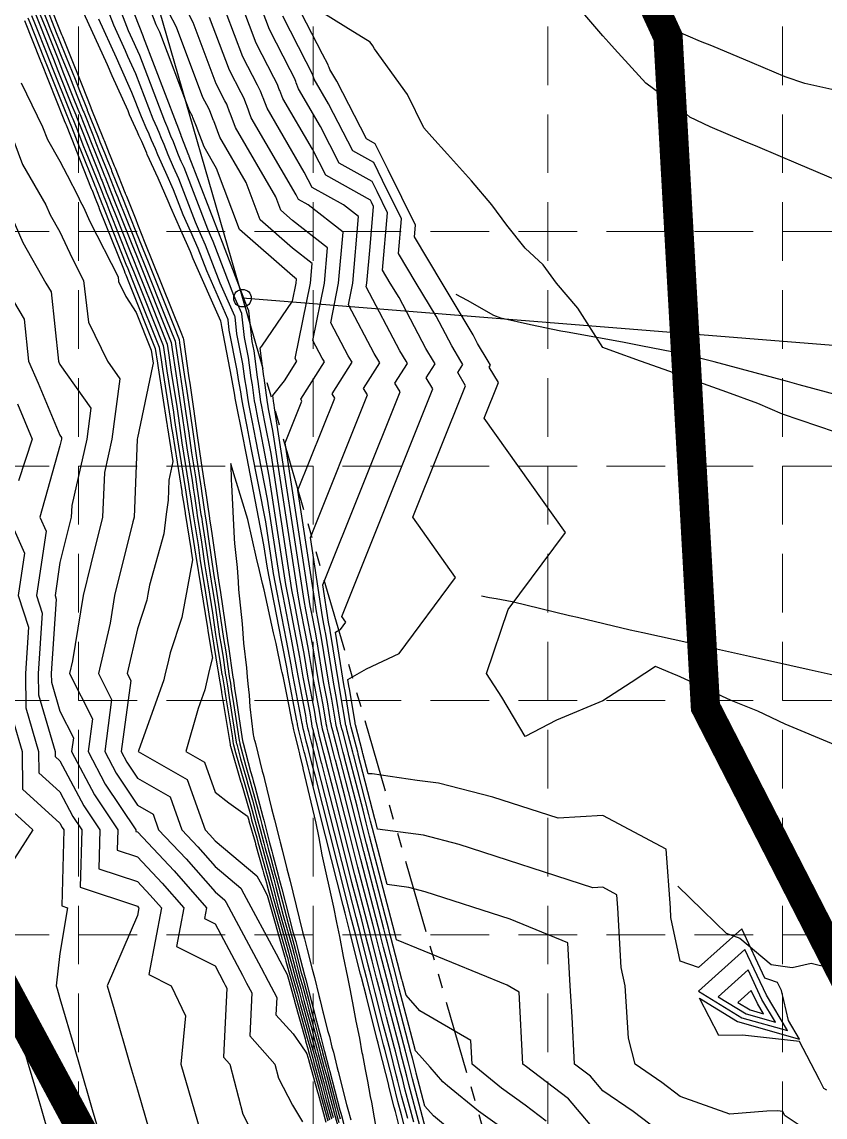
# Model space of a CAD drawing. Header units: feet. Extents: x 715 to 5843, y 11803 to 15011.
# Drawn here: x 2220.1 to 2494, y 12784.9 to 13158.5 of the extents above; entities that cross this region are included whole.
import ezdxf

# ---------------------------------------------------------------- set-up
doc = ezdxf.new("R2010")
doc.units = ezdxf.units.FT
doc.header["$LTSCALE"] = 20
doc.header["$MEASUREMENT"] = 0
for name, pattern in [('DASHED', [1.1, 0.85, -0.25]), ('HIDDEN', [0.375, 0.25, -0.125]), ('PHANTOM', [2.5, 1.25, -0.25, 0.25, -0.25, 0.25, -0.25])]:
    doc.linetypes.add(name, pattern=pattern)
doc.layers.get('0').update_dxf_attribs({"linetype": 'CONTINUOUS'})
for name, color, linetype in [('BOUNDARY', 6, 'PHANTOM'), ('CONTOURS', 1, 'CONTINUOUS'), ('CONTOURS-MAJ', 3, 'CONTINUOUS'), ('CONTOURS-MIN', 1, 'CONTINUOUS'), ('GRID', 254, 'HIDDEN'), ('LIMITS OF DISTURBANCE', 1, 'DASHED'), ('PC', 7, 'CONTINUOUS'), ('PLAT', 4, 'PHANTOM'), ('SCONTOUR', 3, 'CONTINUOUS')]:
    doc.layers.add(name, color=color, linetype=linetype)

# ---------------------------------------------------------------- blocks, each defined once
blk = doc.blocks.new('PC')
at = {"layer": 'PC'}
blk.add_circle((0, 0), 0.03, dxfattribs=at)

msp = doc.modelspace()

# ---------------------------------------------------------------- linework, layer by layer
at = {"layer": 'BOUNDARY', "color": 7, "linetype": 'Continuous'}
for p in [(2200.37, 13392.67), (2627.24, 13037.62)]:
    msp.add_line(p, (2295.35, 13064.28), dxfattribs=at)
at = {"layer": 'CONTOURS', "color": 5}
for points, elevation in [([(2539, 13020.55), (2531.34, 13022.54), (2524.3, 13024.16), (2506.28, 13029.04), (2504.71, 13029.46), (2499.09, 13030.99), (2485.13, 13034.77), (2481.23, 13035.82), (2465.54, 13040.07), (2456.18, 13042.61), (2445.81, 13045.22), (2431.13, 13048.08), (2424.93, 13049.22), (2406.1, 13052.68), (2403.92, 13053.08), (2393.57, 13055.17), (2383.45, 13057.47), (2381.05, 13058.43), (2372.09, 13063.51), (2368.19, 13065.54)], 569), ([(2507.03, 12933.43), (2488.6, 12937.51), (2481.98, 12938.98), (2468.24, 12942.02), (2456.94, 12944.52), (2447.87, 12946.53), (2431.9, 12950.06), (2427.5, 12951.04), (2409.52, 12955.29), (2407.39, 12955.81), (2406.85, 12955.95), (2387.33, 12960.63), (2381.8, 12961.65), (2379.57, 12962.06), (2376.84, 12962.56)], 568), ([(2443.79, 12863.66), (2452.06, 12855.61), (2456.75, 12851.06), (2460.27, 12847.63), (2464.95, 12845.88), (2475.57, 12836.95), (2482.79, 12835.88), (2489.24, 12837.37), (2507.81, 12832.83)], 568)]:
    msp.add_lwpolyline(points, dxfattribs=dict(at, elevation=elevation))
at = {"layer": 'CONTOURS-MAJ', "color": 5, "elevation": 570}
msp.add_lwpolyline([(2511.35, 13132.85), (2507.64, 13133.22), (2505.47, 13133.44), (2487.07, 13137.53), (2480.42, 13139.78), (2469.17, 13144.54), (2455.34, 13150.4), (2451.52, 13151.82), (2443.16, 13155.55), (2434.26, 13159.48), (2430.25, 13161.93), (2417.9, 13168.06), (2405.13, 13176.88), (2403.27, 13178.4), (2400.7, 13180.22), (2389.07, 13189.18), (2379.99, 13195.2), (2374.4, 13199.46), (2367.92, 13204.21)], dxfattribs=at)
at = {"layer": 'CONTOURS-MIN', "color": 5}
for points, elevation in [([(2353.75, 12783.13), (2350.86, 12794.08), (2349.86, 12798.03), (2349.24, 12800.38), (2347.47, 12807.4), (2347.2, 12808.45), (2344.44, 12818.98), (2342.14, 12828.06), (2341.08, 12832.26), (2339.54, 12838.18), (2337.32, 12846.96), (2336, 12852.18), (2332.68, 12864.92), (2328.28, 12882.32), (2324.25, 12898.22), (2322.37, 12905.49), (2322.34, 12905.61), (2321.49, 12908.97), (2320.76, 12911.8), (2320.14, 12914.23), (2319.51, 12916.72), (2319.26, 12917.7), (2319.02, 12918.96), (2318.97, 12919.22), (2318.38, 12922.84), (2316.03, 12934.98), (2314.94, 12941.77), (2313.66, 12948.4), (2311.13, 12961.49), (2310.13, 12966.63), (2304.48, 13003.54), (2301.46, 13019.02), (2300.6, 13023.48), (2299.75, 13027.79), (2299.47, 13029.27), (2298.75, 13034.71), (2298.29, 13037.05), (2297.39, 13044.08), (2296.07, 13050.83), (2295.16, 13058.93), (2295.14, 13059.07), (2292.42, 13065.17), (2285.36, 13083.58), (2284.44, 13085.65), (2283.48, 13087.79), (2275.42, 13108.83), (2274.49, 13110.91), (2273.51, 13113.08), (2271.55, 13118.2), (2271.08, 13119.25), (2269.91, 13122.32), (2269.68, 13122.82), (2269.55, 13123.11), (2268.85, 13124.68), (2260.29, 13147.05), (2258.93, 13150.07), (2258.51, 13151.01), (2256.49, 13155.47), (2246.62, 13181.37)], 558), ([(2351.67, 12784.36), (2349.61, 12792.15), (2348.34, 12797.18), (2347.9, 12798.86), (2345.67, 12807.66), (2345.34, 12808.98), (2343.35, 12816.56), (2340.62, 12827.36), (2339.36, 12832.36), (2338.23, 12836.66), (2335.65, 12846.87), (2334.11, 12852.94), (2331.68, 12862.29), (2326.74, 12881.82), (2322.22, 12899.67), (2320.82, 12905.1), (2320.79, 12905.19), (2319.85, 12908.91), (2319.3, 12911.03), (2318.62, 12913.71), (2317.93, 12916.45), (2317.66, 12917.54), (2317.39, 12918.92), (2317.33, 12919.2), (2316.89, 12921.93), (2314.29, 12935.39), (2313.47, 12940.47), (2312.03, 12947.93), (2309.17, 12962.68), (2308.05, 12968.47), (2303.87, 12995.76), (2299.9, 13016.11), (2298.76, 13021.97), (2297.66, 13027.63), (2297.28, 13029.59), (2296.76, 13033.53), (2296.12, 13036.77), (2295.47, 13041.86), (2293.47, 13052.11), (2292.81, 13057.93), (2292.77, 13058.18), (2287.79, 13069.37), (2282.78, 13082.41), (2281.06, 13086.27), (2279.28, 13090.27), (2273.62, 13105.03), (2271.84, 13109.01), (2269.98, 13113.16), (2268.62, 13116.71), (2267.71, 13118.73), (2266.9, 13120.85), (2266.47, 13121.81), (2266.22, 13122.37), (2264.85, 13125.41), (2258.98, 13140.78), (2256.27, 13146.77), (2255.43, 13148.64), (2251.43, 13157.49), (2244.82, 13174.82)], 557), ([(2390.63, 12776.32), (2375.83, 12786.93), (2365.3, 12795.58), (2363.66, 12796.94), (2359.32, 12801.87), (2355.67, 12806.01), (2354.34, 12807.53), (2348.79, 12828.68), (2348.24, 12830.88), (2347.98, 12831.9), (2344.75, 12844.29), (2343.98, 12847.33), (2343.52, 12849.13), (2336.68, 12875.44), (2334.43, 12884.32), (2332.38, 12892.44), (2328.6, 12907.03), (2328.54, 12907.26), (2328.05, 12909.19), (2326.59, 12914.85), (2326.22, 12916.31), (2325.85, 12917.79), (2325.7, 12918.38), (2325.55, 12919.13), (2325.52, 12919.28), (2324.35, 12926.51), (2323.02, 12933.36), (2320.83, 12947.01), (2320.2, 12950.28), (2318.95, 12956.73), (2318.46, 12959.27), (2309.94, 13014.94), (2315.63, 13029.14), (2315.25, 13029.77), (2323.28, 13042.59), (2323.15, 13042.81), (2322.57, 13043.77), (2319.38, 13049.82), (2323.31, 13069.46), (2324.34, 13081.48), (2312.42, 13090.82), (2308.47, 13094.27), (2306.77, 13098.83), (2292.98, 13122.57), (2291.16, 13127.39), (2291.08, 13127.55), (2289.99, 13130.44), (2289.37, 13131.65), (2286.4, 13137.43), (2278.5, 13158.36), (2274.59, 13165.99)], 562), ([(2489.64, 12779.15), (2480.34, 12785.25), (2480.2, 12785.52), (2479.79, 12786.3), (2479.55, 12786.75), (2477.73, 12786.96), (2474.15, 12786.9), (2461.54, 12785.92), (2444.62, 12791.95), (2438.38, 12796.68), (2429.21, 12802.97), (2426.97, 12811.82), (2425.83, 12829.62), (2424.47, 12835.96), (2423.35, 12856.26), (2423.02, 12860.76), (2418.18, 12863.34), (2414.78, 12863.11), (2369.18, 12877.93), (2357.11, 12881.02), (2341.42, 12883.1), (2340.68, 12885.95), (2340.59, 12886.32), (2340.5, 12886.66), (2334.83, 12908.57), (2334.74, 12908.92), (2334.62, 12909.42), (2332.42, 12917.91), (2332.3, 12918.38), (2332.18, 12918.86), (2332.13, 12919.05), (2332.09, 12919.3), (2332.08, 12919.35), (2330.31, 12930.17), (2330.01, 12931.74), (2327.02, 12950.37), (2327.63, 12950.72), (2328.71, 12951.22), (2330.57, 12953.74), (2329.17, 12955.72), (2360.28, 13033.35), (2358.03, 13037.06), (2361.03, 13041.85), (2360.46, 13042.81), (2357.87, 13047.14), (2348.72, 13064.49), (2345.75, 13069.46), (2343.11, 13073.87), (2344.82, 13093.45), (2341.23, 13100.73), (2339.54, 13104.14), (2328.36, 13110.36), (2321.95, 13122.84), (2314.45, 13135.76), (2313.68, 13137.79), (2313.49, 13138.17), (2313.03, 13139.38), (2311.56, 13142.24), (2304.52, 13155.93), (2301.1, 13164.99)], 566), ([(2497.51, 12911.79), (2480.33, 12918.9), (2471.07, 12923.34), (2461.94, 12927.01), (2444.62, 12935.06), (2443.82, 12935.4), (2441.88, 12936.21), (2436.19, 12938.6), (2432.5, 12936.21), (2427.87, 12933.21), (2418.18, 12926.93), (2402.43, 12920.34), (2391.74, 12914.69), (2383.75, 12928.15), (2378.52, 12936.21), (2385.96, 12958.04), (2405.46, 12984.31), (2377.74, 13023.32), (2382.61, 13035.46), (2379.43, 13040.71), (2379.91, 13041.48), (2379.12, 13042.81), (2375.52, 13048.82), (2373.96, 13051.77), (2363.39, 13069.46), (2353.99, 13085.17), (2354.34, 13089.21), (2345.02, 13108.1), (2340.64, 13116.97), (2337.62, 13118.65), (2327.5, 13138.37), (2325.18, 13142.36), (2324.95, 13142.98), (2324.69, 13143.48), (2324.55, 13143.85), (2322.65, 13147.54), (2313.58, 13165.17)], 568), ([(2224.62, 13161.54), (2226.43, 13157.02), (2229.68, 13148.86), (2230.88, 13145.85), (2232.42, 13141.99), (2237.1, 13130.23), (2238.47, 13126.79), (2238.71, 13126.19), (2240.66, 13121.33), (2242.58, 13116.49), (2243.39, 13114.47), (2246.56, 13106.48), (2247.21, 13104.86), (2247.34, 13104.55), (2248.92, 13100.58), (2249.49, 13099.15), (2250.22, 13097.32), (2250.39, 13096.9), (2251.92, 13093.09), (2256.93, 13080.47), (2258.18, 13077.35), (2259.45, 13074.17), (2264.19, 13062.34), (2269.65, 13048.61), (2270.12, 13045.59), (2271.07, 13039.06), (2272.92, 13027.35), (2273.5, 13023.31), (2274.1, 13019.16), (2274.72, 13014.92), (2276.96, 13000.87), (2277.32, 12998.43), (2277.73, 12995.82), (2278.31, 12991.86), (2278.55, 12990.35), (2278.74, 12989.01), (2280.18, 12980.09), (2280.97, 12974.62), (2282.39, 12965.93), (2284.26, 12954.36), (2284.87, 12950.2), (2285.71, 12945.08), (2286.87, 12938.01), (2287.13, 12936.19), (2287.17, 12935.97), (2288.14, 12930.07), (2288.2, 12929.69), (2288.28, 12929.1), (2291.13, 12911.99), (2291.17, 12911.72), (2291.17, 12911.69), (2291.18, 12911.68), (2291.24, 12911.43), (2294.81, 12899.14), (2294.84, 12899.01), (2297.91, 12888.43), (2298.47, 12886.26), (2300.22, 12880.16), (2300.73, 12878.22), (2300.92, 12877.5), (2303.02, 12870.14), (2303.55, 12868.09), (2304.36, 12865.26), (2304.7, 12863.96), (2305.9, 12859.31), (2311.01, 12841.19), (2311.4, 12839.69), (2312.24, 12836.46), (2313.45, 12832.17), (2314.66, 12827.85), (2315.49, 12824.67), (2316, 12822.7), (2318.24, 12814.69), (2319.1, 12811.39), (2319.63, 12809.47), (2320.17, 12807.4), (2320.64, 12805.71), (2321.39, 12802.82), (2323.01, 12796.99), (2324.83, 12790), (2326.3, 12784.7)], 559), ([(2225.83, 13162.36), (2228.24, 13156.33), (2230.74, 13150.04), (2232.33, 13146.07), (2234.36, 13140.99), (2237.98, 13131.89), (2239.77, 13127.42), (2239.95, 13126.95), (2242.48, 13120.64), (2243.98, 13116.88), (2245.02, 13114.28), (2247.49, 13108.07), (2248.31, 13106), (2248.47, 13105.6), (2250.5, 13100.52), (2250.95, 13099.41), (2251.51, 13097.98), (2251.73, 13097.44), (2253.67, 13092.58), (2257.59, 13082.73), (2259.16, 13078.8), (2260.76, 13074.81), (2266.72, 13059.92), (2271.01, 13049.13), (2271.39, 13046.74), (2272.57, 13038.57), (2274.03, 13029.35), (2274.79, 13024.1), (2275.57, 13018.72), (2276.36, 13013.22), (2278.14, 13002.13), (2278.62, 12998.76), (2278.95, 12996.7), (2279.75, 12991.19), (2279.94, 12990), (2280.21, 12988.12), (2281.35, 12981.07), (2282.52, 12972.98), (2283.64, 12966.09), (2285.13, 12956.94), (2286.2, 12949.53), (2286.87, 12945.47), (2287.79, 12939.86), (2288.36, 12935.9), (2288.39, 12935.72), (2289.17, 12931.04), (2289.31, 12930.06), (2289.53, 12928.55), (2291.79, 12914.95), (2292.18, 12912.26), (2292.26, 12911.96), (2292.28, 12911.88), (2292.96, 12909.27), (2295.79, 12899.5), (2295.88, 12899.15), (2298.32, 12890.73), (2299.42, 12886.51), (2300.81, 12881.66), (2301.7, 12878.27), (2302.02, 12877.03), (2303.69, 12871.17), (2304.54, 12867.91), (2305.18, 12865.66), (2305.7, 12863.66), (2307.56, 12856.51), (2311.63, 12842.07), (2312.16, 12840.05), (2313.3, 12835.67), (2314.26, 12832.25), (2315.22, 12828.8), (2316.3, 12824.66), (2316.97, 12822.11), (2318.75, 12815.73), (2319.83, 12811.57), (2320.26, 12810.03), (2320.93, 12807.45), (2321.31, 12806.1), (2322.25, 12802.5), (2323.54, 12797.85), (2325.76, 12789.31), (2326.93, 12785.09), (2327.84, 12781.8)], 558), ([(2227.04, 13163.17), (2230.05, 13155.64), (2231.81, 13151.22), (2233.78, 13146.29), (2236.31, 13139.98), (2238.87, 13133.54), (2241.07, 13128.04), (2241.2, 13127.71), (2244.3, 13119.96), (2245.37, 13117.27), (2246.64, 13114.09), (2248.41, 13109.65), (2249.41, 13107.13), (2249.61, 13106.65), (2252.08, 13100.47), (2252.4, 13099.66), (2252.81, 13098.64), (2253.07, 13097.99), (2255.43, 13092.08), (2258.25, 13084.99), (2260.14, 13080.26), (2262.07, 13075.45), (2269.25, 13057.51), (2272.38, 13049.64), (2272.65, 13047.9), (2274.07, 13038.08), (2275.14, 13031.35), (2276.07, 13024.9), (2277.03, 13018.28), (2278.01, 13011.51), (2279.31, 13003.38), (2279.93, 12999.1), (2280.17, 12997.59), (2281.19, 12990.52), (2281.33, 12989.65), (2281.68, 12987.23), (2282.52, 12982.04), (2284.07, 12971.34), (2284.9, 12966.26), (2285.99, 12959.51), (2287.54, 12948.87), (2288.03, 12945.86), (2288.71, 12941.72), (2289.6, 12935.61), (2289.62, 12935.48), (2290.19, 12932.01), (2290.42, 12930.42), (2290.77, 12927.99), (2292.45, 12917.92), (2293.19, 12912.81), (2293.34, 12912.23), (2293.38, 12912.08), (2294.67, 12907.12), (2296.78, 12899.86), (2296.93, 12899.28), (2298.74, 12893.03), (2300.37, 12886.77), (2301.4, 12883.16), (2302.66, 12878.33), (2303.12, 12876.55), (2304.37, 12872.2), (2305.53, 12867.74), (2306, 12866.06), (2306.71, 12863.36), (2309.22, 12853.71), (2312.25, 12842.96), (2312.92, 12840.4), (2314.36, 12834.87), (2315.07, 12832.32), (2315.79, 12829.76), (2317.12, 12824.66), (2317.93, 12821.52), (2319.26, 12816.76), (2320.57, 12811.74), (2320.89, 12810.6), (2321.7, 12807.49), (2321.98, 12806.49), (2323.1, 12802.18), (2324.06, 12798.71), (2326.69, 12788.62), (2327.56, 12785.47), (2328.24, 12783.01)], 557), ([(2228.25, 13163.99), (2231.86, 13154.96), (2232.88, 13152.4), (2235.23, 13146.51), (2238.25, 13138.97), (2239.75, 13135.19), (2242.36, 13128.67), (2242.44, 13128.47), (2246.12, 13119.27), (2246.76, 13117.67), (2248.27, 13113.9), (2249.33, 13111.24), (2250.52, 13108.27), (2250.74, 13107.69), (2253.66, 13100.41), (2253.85, 13099.92), (2254.1, 13099.3), (2254.41, 13098.53), (2257.19, 13091.58), (2258.91, 13087.25), (2261.12, 13081.72), (2263.38, 13076.08), (2271.77, 13055.1), (2273.74, 13050.15), (2273.91, 13049.06), (2275.57, 13037.59), (2276.25, 13033.34), (2277.35, 13025.69), (2278.49, 13017.84), (2279.65, 13009.81), (2280.48, 13004.63), (2281.23, 12999.43), (2281.39, 12998.47), (2282.64, 12989.86), (2282.73, 12989.29), (2283.15, 12986.34), (2283.69, 12983.02), (2285.62, 12969.7), (2286.15, 12966.43), (2286.86, 12962.08), (2288.87, 12948.2), (2289.19, 12946.26), (2289.63, 12943.57), (2290.83, 12935.31), (2290.84, 12935.23), (2291.21, 12932.98), (2291.53, 12930.79), (2292.02, 12927.44), (2293.11, 12920.88), (2294.2, 12913.35), (2294.43, 12912.49), (2294.48, 12912.28), (2296.38, 12904.97), (2297.76, 12900.22), (2297.97, 12899.42), (2299.15, 12895.33), (2301.32, 12887.02), (2301.99, 12884.66), (2303.63, 12878.38), (2304.23, 12876.08), (2305.04, 12873.23), (2306.52, 12867.57), (2306.83, 12866.47), (2307.71, 12863.06), (2310.88, 12850.9), (2312.87, 12843.85), (2313.67, 12840.75), (2315.41, 12834.07), (2315.88, 12832.4), (2316.36, 12830.71), (2317.93, 12824.66), (2318.9, 12820.93), (2319.78, 12817.8), (2321.31, 12811.92), (2321.52, 12811.17), (2322.46, 12807.54), (2322.65, 12806.88), (2323.95, 12801.86), (2324.59, 12799.58), (2327.62, 12787.93), (2328.2, 12785.85), (2328.64, 12784.23)], 556), ([(2355.83, 12781.91), (2352.11, 12796.01), (2351.38, 12798.89), (2350.59, 12801.9), (2349.26, 12807.14), (2349.06, 12807.92), (2345.53, 12821.4), (2343.67, 12828.77), (2342.8, 12832.17), (2340.84, 12839.71), (2338.98, 12847.05), (2337.88, 12851.42), (2333.68, 12867.55), (2329.82, 12882.82), (2326.28, 12896.78), (2323.93, 12905.87), (2323.89, 12906.02), (2323.13, 12909.02), (2322.22, 12912.56), (2321.66, 12914.75), (2321.1, 12916.99), (2320.87, 12917.87), (2320.65, 12919), (2320.61, 12919.24), (2319.87, 12923.76), (2317.78, 12934.58), (2316.42, 12943.08), (2315.29, 12948.87), (2313.08, 12960.3), (2312.21, 12964.79), (2305.09, 13011.33), (2303.02, 13021.93), (2302.43, 13024.98), (2301.85, 13027.94), (2301.65, 13028.95), (2300.74, 13035.89), (2300.46, 13037.33), (2299.31, 13046.3), (2298.68, 13049.55), (2297.51, 13059.94), (2297.51, 13059.96), (2297.06, 13060.98), (2287.93, 13084.75), (2287.81, 13085.02), (2287.69, 13085.3), (2277.22, 13112.63), (2277.13, 13112.81), (2277.05, 13113), (2274.49, 13119.69), (2274.45, 13119.77), (2272.91, 13123.79), (2272.9, 13123.82), (2272.89, 13123.84), (2272.84, 13123.95), (2261.61, 13153.32), (2261.59, 13153.37), (2261.59, 13153.38), (2261.56, 13153.45), (2258.68, 13160.98)], 559), ([(2365.3, 12781.33), (2360.49, 12785.32), (2357.57, 12788.63), (2354.6, 12799.87), (2354.42, 12800.59), (2353.27, 12804.94), (2352.85, 12806.62), (2352.79, 12806.87), (2347.71, 12826.25), (2346.71, 12830.18), (2346.25, 12831.99), (2343.44, 12842.76), (2342.31, 12847.23), (2341.64, 12849.89), (2335.68, 12872.81), (2332.89, 12883.82), (2330.35, 12893.89), (2327.05, 12906.64), (2326.99, 12906.85), (2326.41, 12909.14), (2325.13, 12914.09), (2324.7, 12915.79), (2324.26, 12917.52), (2324.09, 12918.21), (2323.92, 12919.09), (2323.89, 12919.27), (2322.86, 12925.59), (2321.27, 12933.77), (2319.36, 12945.7), (2318.56, 12949.81), (2316.99, 12957.92), (2316.38, 12961.11), (2306.31, 13026.91), (2306.14, 13027.76), (2306.1, 13028), (2306.05, 13028.24), (2306.03, 13028.32), (2305.67, 13031.08), (2309.64, 13036.07), (2313.84, 13042.78), (2313.82, 13042.81), (2313.74, 13042.93), (2313.33, 13043.72), (2318.48, 13069.46), (2319.06, 13076.15), (2312.42, 13081.35), (2301.4, 13090.99), (2296.65, 13103.7), (2287.61, 13119.27), (2285.53, 13124.8), (2285.48, 13124.9), (2284.23, 13128.2), (2283.82, 13129), (2281.86, 13132.81), (2272.85, 13156.7), (2270.25, 13161.78)], 561), ([(2418.18, 12777.25), (2406.46, 12791.15), (2391.74, 12802.39), (2391.41, 12802.63), (2390.99, 12802.97), (2389.67, 12827.53), (2385.54, 12829.94), (2347.88, 12845.31), (2347.35, 12847.34), (2347.31, 12847.51), (2347.28, 12847.61), (2338.68, 12880.69), (2337.51, 12885.32), (2336.44, 12889.55), (2331.72, 12907.8), (2331.64, 12908.09), (2331.34, 12909.3), (2329.51, 12916.38), (2329.26, 12917.34), (2329.01, 12918.33), (2328.92, 12918.72), (2328.82, 12919.21), (2328.8, 12919.32), (2327.33, 12928.34), (2326.52, 12932.55), (2323.78, 12949.62), (2323.47, 12951.21), (2322.86, 12954.35), (2322.62, 12955.58), (2318.48, 12982.65), (2337.96, 13031.25), (2336.64, 13033.42), (2342.15, 13042.22), (2341.81, 13042.81), (2340.22, 13045.46), (2331.48, 13062.02), (2332.97, 13069.46), (2334.91, 13092.13), (2329.84, 13096.1), (2319.09, 13102.08), (2316.41, 13107.3), (2303.71, 13129.17), (2302.42, 13132.59), (2302.28, 13132.86), (2301.51, 13134.91), (2300.46, 13136.94), (2295.46, 13146.68), (2289.8, 13161.67)], 564), ([(2497.51, 13018.61), (2479.51, 13024.67), (2471.07, 13028.36), (2460.51, 13032.17), (2444.62, 13037.92), (2441.06, 13039.21), (2431.11, 13042.81), (2421.6, 13046.25), (2418.18, 13047.48), (2409.69, 13060.89), (2402.44, 13069.46), (2397.88, 13075.65), (2391.74, 13081.37), (2385.47, 13089.21), (2380.31, 13096.1), (2373.41, 13104.28), (2365.3, 13113.41), (2359.91, 13119.3), (2357.17, 13122.4), (2351.65, 13133.81), (2340.4, 13149.4), (2339.84, 13150.39), (2338.86, 13151.68), (2330.64, 13156.73), (2322.16, 13161.93)], 569), ([(2221.03, 13159.01), (2226.47, 13145.32), (2226.53, 13145.18), (2226.59, 13145.01), (2234.44, 13125.27), (2234.58, 13124.92), (2234.98, 13123.91), (2235.19, 13123.4), (2238.41, 13115.3), (2238.51, 13115.05), (2243.8, 13101.73), (2243.91, 13101.46), (2243.93, 13101.41), (2244.19, 13100.76), (2245.14, 13098.38), (2246.35, 13095.34), (2246.38, 13095.26), (2246.64, 13094.59), (2254.96, 13073.68), (2255.24, 13072.97), (2255.53, 13072.26), (2256.6, 13069.58), (2265.55, 13047.08), (2266.33, 13042.11), (2266.56, 13040.52), (2269.59, 13021.36), (2269.65, 13020.93), (2269.72, 13020.49), (2269.78, 13020.03), (2271.61, 13008.6), (2270.27, 13002.17), (2269.97, 12995.37), (2269.58, 12992.21), (2269.38, 12990.59), (2268.55, 12983.83), (2263.68, 12966.32), (2263.12, 12963.34), (2262.73, 12961.26), (2259.53, 12951.41), (2256.03, 12936.21), (2257.22, 12933.88), (2254, 12909.56), (2255.92, 12905.93), (2259.53, 12900.52), (2270.7, 12894.17), (2274.67, 12882.91), (2280.16, 12877.05), (2285.98, 12870.43), (2294.83, 12863.02), (2295.85, 12861.1), (2306.82, 12840.55), (2308.06, 12838.23), (2310.56, 12833.53), (2311.01, 12831.95), (2312.96, 12824.99), (2313.04, 12824.67), (2313.09, 12824.48), (2316.7, 12811.59), (2316.88, 12810.86), (2317.75, 12807.77), (2317.88, 12807.26), (2318.64, 12804.54), (2318.84, 12803.77), (2321.44, 12794.4), (2322.05, 12792.07), (2324.41, 12783.56)], 562), ([(2222.21, 13159.91), (2222.81, 13158.4), (2227.54, 13146.5), (2227.98, 13145.4), (2228.54, 13144.01), (2235.33, 13126.93), (2235.88, 13125.54), (2236.23, 13124.67), (2237.01, 13122.71), (2239.8, 13115.7), (2240.14, 13114.85), (2244.72, 13103.31), (2245.01, 13102.6), (2245.07, 13102.46), (2245.77, 13100.7), (2246.59, 13098.64), (2247.64, 13096), (2247.71, 13095.81), (2248.4, 13094.09), (2255.62, 13075.94), (2256.22, 13074.43), (2256.84, 13072.89), (2259.13, 13067.17), (2266.92, 13047.59), (2267.6, 13043.27), (2268.06, 13040.03), (2270.7, 13023.36), (2270.94, 13021.72), (2271.18, 13020.05), (2271.43, 13018.33), (2274.62, 12998.37), (2274.71, 12997.75), (2275.3, 12994.05), (2275.42, 12993.2), (2275.77, 12991.05), (2275.8, 12990.79), (2277.84, 12978.14), (2277.88, 12977.91), (2278.34, 12975.06), (2276.48, 12965.13), (2274.63, 12955.31), (2270.72, 12943.24), (2269.87, 12939.71), (2269.03, 12936.21), (2268.51, 12934.04), (2259.91, 12909.83), (2259.83, 12909.56), (2276.54, 12900.05), (2282.58, 12882.91), (2284.23, 12881.15), (2285.98, 12879.17), (2300.28, 12867.18), (2301.94, 12864.08), (2303.81, 12860.57), (2309.77, 12839.42), (2309.89, 12838.99), (2310.13, 12838.06), (2311.82, 12832.02), (2313.53, 12825.94), (2313.86, 12824.67), (2314.06, 12823.89), (2317.21, 12812.62), (2317.62, 12811.04), (2318.38, 12808.34), (2318.64, 12807.31), (2319.31, 12804.93), (2319.69, 12803.45), (2321.97, 12795.26), (2322.98, 12791.38), (2325.04, 12783.94)], 561), ([(2352.62, 12773.59), (2349.59, 12785.59), (2348.37, 12790.22), (2346.82, 12796.33), (2346.56, 12797.34), (2343.88, 12807.92), (2343.48, 12809.51), (2342.27, 12814.13), (2339.1, 12826.65), (2337.63, 12832.45), (2336.93, 12835.13), (2333.99, 12846.78), (2332.23, 12853.7), (2330.68, 12859.67), (2325.2, 12881.32), (2320.19, 12901.11), (2319.26, 12904.72), (2319.24, 12904.78), (2318.21, 12908.86), (2317.84, 12910.27), (2317.1, 12913.19), (2316.35, 12916.18), (2316.05, 12917.37), (2315.76, 12918.88), (2315.69, 12919.19), (2315.4, 12921.01), (2312.54, 12935.8), (2312, 12939.16), (2310.39, 12947.47), (2307.21, 12963.87), (2305.97, 12970.31), (2303.26, 12987.97), (2298.34, 13013.2), (2296.93, 13020.46), (2295.56, 13027.48), (2295.09, 13029.9), (2294.76, 13032.35), (2293.95, 13036.5), (2293.55, 13039.64), (2290.86, 13053.39), (2290.46, 13056.93), (2290.39, 13057.29), (2283.16, 13073.56), (2280.21, 13081.24), (2277.69, 13086.89), (2275.07, 13092.75), (2271.82, 13101.23), (2269.19, 13107.11), (2266.44, 13113.24), (2265.68, 13115.23), (2264.34, 13118.21), (2263.89, 13119.38), (2263.26, 13120.8), (2262.88, 13121.63), (2260.86, 13126.14), (2257.66, 13134.51), (2253.61, 13143.47), (2252.35, 13146.27), (2246.37, 13159.51)], 556), ([(2398.88, 12783.51), (2391.74, 12788.96), (2383.62, 12794.78), (2373.65, 12802.97), (2373.22, 12810.95), (2355.8, 12821.1), (2351.11, 12826.42), (2349.88, 12831.1), (2349.76, 12831.59), (2349.7, 12831.81), (2346.05, 12845.82), (2345.64, 12847.42), (2345.4, 12848.37), (2337.68, 12878.07), (2335.97, 12884.82), (2334.41, 12891), (2330.16, 12907.41), (2330.09, 12907.68), (2329.7, 12909.25), (2328.05, 12915.62), (2327.74, 12916.82), (2327.43, 12918.06), (2327.31, 12918.55), (2327.19, 12919.17), (2327.16, 12919.3), (2325.84, 12927.42), (2324.77, 12932.95), (2322.31, 12948.31), (2321.83, 12950.74), (2320.91, 12955.54), (2320.54, 12957.42), (2314.21, 12998.8), (2326.79, 13030.19), (2325.94, 13031.59), (2332.72, 13042.41), (2332.48, 13042.81), (2331.39, 13044.62), (2325.43, 13055.92), (2328.14, 13069.46), (2329.63, 13086.8), (2317.75, 13096.1), (2314.46, 13097.93), (2313.64, 13099.53), (2298.34, 13125.87), (2296.79, 13129.99), (2296.68, 13130.21), (2295.75, 13132.68), (2294.92, 13134.3), (2290.93, 13142.05), (2284.15, 13160.02)], 563), ([(2494.55, 12794.03), (2493.62, 12794.64), (2492.11, 12797.53), (2487.78, 12805.84), (2485.27, 12810.64), (2465.85, 12812.85), (2457.73, 12812.71), (2451.16, 12825.41), (2464.08, 12817.48), (2485.32, 12811.51), (2481.53, 12817.82), (2479.14, 12828.08), (2477.8, 12830.82), (2474.82, 12831.78), (2473.46, 12832.22), (2465.59, 12849.08), (2450.83, 12835.87), (2444.62, 12838.04), (2441.41, 12853.03), (2441.23, 12856.26), (2439.77, 12876.33), (2418.18, 12887.83), (2403.02, 12886.82), (2380.7, 12894.07), (2362.21, 12898.8), (2354.96, 12899.77), (2339.51, 12901.99), (2338.19, 12901.99), (2336.39, 12908.95), (2336.29, 12909.33), (2336.26, 12909.47), (2333.88, 12918.67), (2333.82, 12918.9), (2333.76, 12919.13), (2333.74, 12919.22), (2333.72, 12919.34), (2333.71, 12919.36), (2331.8, 12931.09), (2331.76, 12931.33), (2331.29, 12934.23), (2337.58, 12937.86), (2348.72, 12943.01), (2368.02, 12969.02), (2353.45, 12989.52), (2371.44, 13034.41), (2368.73, 13038.89), (2370.47, 13041.67), (2369.79, 13042.81), (2366.69, 13047.98), (2361.34, 13058.13), (2354.57, 13069.46), (2348.55, 13079.52), (2349.58, 13091.33), (2343.13, 13104.41), (2340.09, 13110.56), (2332.99, 13114.51), (2324.72, 13130.6), (2319.81, 13139.06), (2319.31, 13140.38), (2319.09, 13140.82), (2318.79, 13141.62), (2317.11, 13144.89), (2309.05, 13160.55)], 567), ([(2219.87, 13137.8), (2227.21, 13122.75), (2228.82, 13118.45), (2233.09, 13111.06), (2235.61, 13106.29), (2239.28, 13098.96), (2240.05, 13097.43), (2241.09, 13095.34), (2243.34, 13090.46), (2252.93, 13071.54), (2253.12, 13069.98), (2255.6, 13064.89), (2259.06, 13059.44), (2264.18, 13046.57), (2264.88, 13042.14), (2264.67, 13041.14), (2259.53, 13016.58), (2259.48, 13016.16), (2259.46, 13016.09), (2258.39, 12989.51), (2258.01, 12987.97), (2251.69, 12962.86), (2250.18, 12953.44), (2246.22, 12936.21), (2250.72, 12927.32), (2248.37, 12909.56), (2252.25, 12902.22), (2259.53, 12891.31), (2264.86, 12888.28), (2266.75, 12882.91), (2276.09, 12872.95), (2285.98, 12861.7), (2289.37, 12858.85), (2289.76, 12858.12), (2293.97, 12850.24), (2301.7, 12835.75), (2304.08, 12831.3), (2307.05, 12825.73), (2306.77, 12819.81), (2312.59, 12813.27), (2315.48, 12809.13), (2316.94, 12807.04), (2317.31, 12806.5), (2317.97, 12804.15), (2317.98, 12804.09), (2320.92, 12793.53), (2321.12, 12792.77), (2323.77, 12783.18)], 563), ([(2215.54, 13122.75), (2220.35, 13109.91), (2228.33, 13096.1), (2229.77, 13092.76), (2233.09, 13086.94), (2237.23, 13077.94), (2241.11, 13070.3), (2242.86, 13056.06), (2249.3, 13042.81), (2253.56, 13036.79), (2250.85, 13016.16), (2248.29, 13004.83), (2247.67, 12989.51), (2243.65, 12973.5), (2240.97, 12962.86), (2237.4, 12940.55), (2236.4, 12936.21), (2244.21, 12920.77), (2242.73, 12909.56), (2248.57, 12898.51), (2258.99, 12882.91), (2258.98, 12882.35), (2259.53, 12882.17), (2272.01, 12868.84), (2283.07, 12856.26), (2282.38, 12852.64), (2285.98, 12850.83), (2295.35, 12833.27), (2296.76, 12830.62), (2298.53, 12827.3), (2297.84, 12812.58), (2306.38, 12802.97), (2307.63, 12798.14), (2312.42, 12788.94), (2315.81, 12783.24)], 564), ([(2213.6, 13069.46), (2220.86, 13057.12), (2222.36, 13042.81), (2225.66, 13035.32), (2233.09, 13017.57), (2233.68, 13016.75), (2233.6, 13016.16), (2233.09, 13013.92), (2226.23, 12989.51), (2228.37, 12984.75), (2225.14, 12962.86), (2227.1, 12956.82), (2225.73, 12936.21), (2225.84, 12928.91), (2231.46, 12909.56), (2231.49, 12907.94), (2233.09, 12906.48), (2241.22, 12891.1), (2246.69, 12882.91), (2246.35, 12869.63), (2259.53, 12865.27), (2263.87, 12860.64), (2267.71, 12856.26), (2263.37, 12833.49), (2271.02, 12829.62), (2275.88, 12819.45), (2274.32, 12802.97), (2276.97, 12793.89), (2282.09, 12776.32)], 566), ([(2218.58, 13028.18), (2223.61, 13016.16), (2219.02, 13001.97)], 567), ([(2341.28, 12779.24), (2339.4, 12789.95), (2338.99, 12791.95), (2338.08, 12797.12), (2337.24, 12801.16), (2336.36, 12806.17), (2336.21, 12806.85), (2335.33, 12811.82), (2334.1, 12817.63), (2332.99, 12823.82), (2332.78, 12824.99), (2332.12, 12828.12), (2331.31, 12832.59), (2329.78, 12839.67), (2328.54, 12846.48), (2327.49, 12851.27), (2326.54, 12856.46), (2322.54, 12874.4), (2321.47, 12880.11), (2321.34, 12880.75), (2320.52, 12885.14), (2316.08, 12903.82), (2316.03, 12904.07), (2314.92, 12908.71), (2314.91, 12908.77), (2314.58, 12910.13), (2314.06, 12912.16), (2313.18, 12915.65), (2312.83, 12917.03), (2312.49, 12918.79), (2312.42, 12919.16), (2312.42, 12919.18), (2311.15, 12925.7), (2309.22, 12935.35), (2308.93, 12936.53), (2308.69, 12937.51), (2306.82, 12946.44), (2305.9, 12950.11), (2302.74, 12964.78), (2302.16, 12966.94), (2301.2, 12971.36), (2300.07, 12975.52), (2297.12, 12988.82), (2292.83, 13002.9), (2291.35, 13007.75), (2291.33, 13007.83), (2291.33, 13007.75), (2291.33, 13007.74), (2291.51, 13002.08), (2291.65, 13000.7), (2292.48, 12982.23), (2292.66, 12980.59), (2293.52, 12972.42), (2293.83, 12967.46), (2293.99, 12964.86), (2295.26, 12953.12), (2295.73, 12946.62), (2296.66, 12938.13), (2296.89, 12935.08), (2297.16, 12932.65), (2297.59, 12928.84), (2297.9, 12924.82), (2298.97, 12915.31), (2299.1, 12914.85), (2299.37, 12913.74), (2299.38, 12913.72), (2299.45, 12913.44), (2299.51, 12913.19), (2299.75, 12912.31), (2302.09, 12902.86), (2302.35, 12901.9), (2302.58, 12901.04), (2302.82, 12900.06), (2305.26, 12890.21), (2306.31, 12886.31), (2308.08, 12879.18), (2308.22, 12878.65), (2308.87, 12876.01), (2310.46, 12869.6), (2311.62, 12865.32), (2312.53, 12861.63), (2315.86, 12848.13), (2316.53, 12845.71), (2317.33, 12842.46), (2319.09, 12835.32), (2319.86, 12832.55), (2321.39, 12826.33), (2321.86, 12824.65), (2322.79, 12820.84), (2322.91, 12820.42), (2324.37, 12814.47), (2324.97, 12812.34), (2325.85, 12808.74), (2326.34, 12807.03), (2327.54, 12802.13), (2328.02, 12800.44), (2330.78, 12789.12), (2331.23, 12787.6), (2332.3, 12783.92)], 554), ([(2215.52, 12989.51), (2220.98, 12977.3), (2218.85, 12962.86), (2222.36, 12952.04), (2221.31, 12936.21), (2221.49, 12924.51), (2225.83, 12909.56), (2225.93, 12902.34), (2233.09, 12895.82), (2237.54, 12887.4), (2240.54, 12882.91), (2240.04, 12863.27), (2259.53, 12856.82), (2259.8, 12856.53), (2260.03, 12856.26), (2259.53, 12853.63), (2249.19, 12829.62), (2251.54, 12821.56), (2256.96, 12802.97), (2257.55, 12800.96), (2259.53, 12794.15), (2263.55, 12780.37)], 567), ([(2217.13, 12920.12), (2220.19, 12909.56), (2220.37, 12896.74), (2233.09, 12885.15), (2233.86, 12883.69), (2234.38, 12882.91), (2233.73, 12856.91), (2235.67, 12856.26), (2233.09, 12840.74), (2231.84, 12829.62), (2232.12, 12828.64), (2233.09, 12825.31), (2238.13, 12808.04), (2239.61, 12802.97), (2244.14, 12787.45), (2247.38, 12776.32)], 568), ([(2214.81, 12891.14), (2223.85, 12882.91), (2206.76, 12856.38)], 569), ([(2465.56, 12818.79), (2481.21, 12814.39), (2473.98, 12826.42), (2466.66, 12842.08), (2450.78, 12827.86), (2465.56, 12818.79)], 566), ([(2468.5, 12821.42), (2472.98, 12820.16), (2470.91, 12823.6), (2468.82, 12828.07), (2464.28, 12824.01), (2468.5, 12821.42)], 564), ([(2218.71, 12815.12), (2222.25, 12802.97), (2224.72, 12794.53), (2230.03, 12776.32)], 569)]:
    msp.add_lwpolyline(points, dxfattribs=dict(at, elevation=elevation))
at = {"layer": 'GRID', "color": 252, "linetype": 'HIDDEN', "lineweight": 0, "ltscale": 4}
for p, q in [((2239.45, 14927.01), (2239.45, 12126.65)), ((2319.45, 14927.01), (2319.45, 12126.65)), ((2399.45, 14927.01), (2399.45, 12126.65)), ((2479.45, 14927.01), (2479.45, 12126.65)), ((799.45, 13087.01), (5759.45, 13087.01)), ((799.45, 13007.01), (5759.45, 13007.01)), ((799.45, 12927.01), (5759.45, 12927.01)), ((799.45, 12847.01), (5759.45, 12847.01))]:
    msp.add_line(p, q, dxfattribs=at)
at = {"layer": 'LIMITS OF DISTURBANCE', "ltscale": 6, "const_width": 10}
msp.add_lwpolyline([(2147.08, 14841.8), (4325.8, 14824.6), (4322.55, 14276.01, 0.228823), (4530.43, 13838.96, -0.181001), (4660.46, 13495.46), (4695.23, 12495.45, -0.27885), (4681.89, 12465.45), (4515.12, 12446.46, 0.033187), (4191.31, 12362.93, -0.030388), (3906.77, 12323.05), (2834.18, 12313.75), (2788.12, 12341.38), (2766.94, 12383.06), (2741.21, 12424.44), (2621.63, 12595.68), (2453.2, 12924.81), (2440.44, 13153.42), (2304.85, 13448.83), (2166.25, 13622.51), (2152.05, 14840.97)], format="xyb", close=True, dxfattribs=at)
msp.add_lwpolyline([(2329.19, 12307.16), (2362.22, 12310.63), (2403.94, 12376.67), (2311.81, 12647.75), (2210.98, 12835.42), (2136.79, 13073.25), (2109.43, 13249.08), (2026, 13402.21), (1920.68, 13459.63), (1818.1, 13322.91), (1605.78, 13272.31), (1591.6, 12453.43), (1715.13, 12466.33), (1818.2, 12467.91), (2043.38, 12444.45), (2096.72, 12432.15), (2117.6, 12307.9)], close=True, dxfattribs=at)
at = {"layer": 'PLAT', "color": 7}
msp.add_line((2295.35, 13064.28), (2398.81, 12706.62), dxfattribs=at)
at = {"layer": 'SCONTOUR', "color": 5}
for points, elevation in [([(2357.91, 12780.68), (2353.35, 12797.94), (2352.9, 12799.74), (2351.93, 12803.42), (2351.06, 12806.88), (2350.92, 12807.4), (2346.62, 12823.83), (2345.19, 12829.47), (2344.53, 12832.08), (2342.14, 12841.24), (2340.65, 12847.14), (2339.76, 12850.65), (2334.68, 12870.18), (2331.35, 12883.32), (2328.31, 12895.33), (2325.49, 12906.26), (2325.44, 12906.43), (2324.77, 12909.08), (2323.68, 12913.32), (2323.18, 12915.27), (2322.68, 12917.25), (2322.48, 12918.04), (2322.29, 12919.04), (2322.25, 12919.25), (2321.36, 12924.67), (2319.53, 12934.17), (2317.89, 12944.39), (2316.93, 12949.34), (2315.04, 12959.11), (2314.29, 12962.95), (2305.7, 13019.12), (2304.58, 13024.85), (2304.26, 13026.49), (2303.95, 13028.09), (2303.84, 13028.64), (2302.73, 13037.07), (2302.63, 13037.6), (2301.4, 13047.22), (2301.97, 13047.94), (2312.42, 13063.28), (2313.65, 13069.46), (2313.77, 13070.82), (2312.42, 13071.88), (2294.33, 13087.71), (2286.54, 13108.58), (2282.24, 13115.97), (2279.9, 13122.2), (2279.87, 13122.25), (2278.47, 13125.97), (2278.27, 13126.35), (2277.33, 13128.18), (2267.2, 13155.05), (2265.91, 13157.57), (2254.22, 13188.48)], 560), ([(2229.45, 13164.8), (2233.67, 13154.27), (2233.95, 13153.57), (2236.69, 13146.73), (2240.19, 13137.97), (2240.64, 13136.85), (2243.66, 13129.29), (2243.68, 13129.23), (2247.95, 13118.58), (2248.15, 13118.06), (2249.9, 13113.7), (2250.25, 13112.82), (2251.62, 13109.4), (2251.88, 13108.74), (2255.24, 13100.35), (2255.31, 13100.18), (2255.39, 13099.96), (2255.75, 13099.07), (2258.95, 13091.08), (2259.57, 13089.51), (2262.1, 13083.17), (2264.69, 13076.72), (2274.3, 13052.68), (2275.11, 13050.66), (2275.18, 13050.22), (2277.08, 13037.1), (2277.35, 13035.34), (2278.64, 13026.49), (2279.95, 13017.4), (2281.3, 13008.1), (2281.65, 13005.88), (2282.54, 12999.77), (2282.61, 12999.35), (2284.08, 12989.19), (2284.12, 12988.94), (2284.62, 12985.45), (2284.86, 12984), (2287.17, 12968.06), (2287.41, 12966.6), (2287.72, 12964.66), (2290.21, 12947.53), (2290.35, 12946.65), (2290.55, 12945.43), (2292.06, 12935.02), (2292.07, 12934.99), (2292.24, 12933.95), (2292.64, 12931.16), (2293.26, 12926.88), (2293.77, 12923.85), (2295.22, 12913.89), (2295.51, 12912.76), (2295.58, 12912.48), (2298.1, 12902.81), (2298.74, 12900.58), (2299.01, 12899.56), (2299.57, 12897.64), (2302.26, 12887.27), (2302.58, 12886.16), (2304.59, 12878.44), (2305.33, 12875.61), (2305.72, 12874.26), (2307.5, 12867.39), (2307.65, 12866.87), (2308.72, 12862.76), (2312.54, 12848.1), (2313.49, 12844.73), (2314.43, 12841.11), (2316.47, 12833.28), (2316.69, 12832.48), (2316.92, 12831.67), (2318.75, 12824.66), (2319.87, 12820.34), (2320.29, 12818.83), (2322.04, 12812.1), (2322.15, 12811.73), (2323.23, 12807.59), (2323.32, 12807.27), (2324.8, 12801.55), (2325.11, 12800.44), (2328.55, 12787.24), (2328.83, 12786.23), (2329.05, 12785.45), (2332.24, 12773.19)], 555), ([(2532.8, 13093.49), (2523.95, 13094.88), (2523.04, 13095.19), (2520.59, 13096.1), (2503.65, 13102.29), (2497.51, 13104.69), (2484.88, 13110.03), (2471.07, 13115.87), (2466.25, 13117.9), (2454.78, 13122.75), (2447.87, 13126.02), (2444.62, 13128.97), (2432.93, 13137.61), (2422.17, 13149.4), (2420.26, 13151.49), (2418.18, 13153.77), (2407.99, 13165.78)], 570), ([(2351.21, 12772.18), (2347.51, 12786.82), (2347.12, 12788.29), (2345.3, 12795.48), (2345.21, 12795.82), (2342.08, 12808.18), (2341.62, 12810.04), (2341.18, 12811.71), (2337.58, 12825.95), (2335.91, 12832.54), (2335.63, 12833.61), (2332.32, 12846.68), (2330.35, 12854.46), (2329.68, 12857.04), (2323.66, 12880.82), (2318.16, 12902.55), (2317.7, 12904.33), (2317.69, 12904.36), (2316.57, 12908.8), (2316.39, 12909.5), (2315.58, 12912.68), (2314.76, 12915.91), (2314.44, 12917.2), (2314.12, 12918.83), (2314.06, 12919.17), (2313.91, 12920.09), (2310.79, 12936.2), (2310.53, 12937.85), (2308.76, 12947), (2305.26, 12965.06), (2303.88, 12972.15), (2302.66, 12980.18), (2296.78, 13010.29), (2295.09, 13018.95), (2293.46, 13027.33), (2292.9, 13030.22), (2292.77, 13031.17), (2291.79, 13036.22), (2291.63, 13037.42), (2288.25, 13054.67), (2288.11, 13055.93), (2288.02, 13056.4), (2278.52, 13077.76), (2277.63, 13080.08), (2274.31, 13087.52), (2270.87, 13095.24), (2270.03, 13097.43), (2266.54, 13105.22), (2262.9, 13113.33), (2262.74, 13113.74), (2260.97, 13117.69), (2260.88, 13117.92), (2260.04, 13119.79), (2259.55, 13120.89), (2256.86, 13126.87), (2256.34, 13128.23), (2250.95, 13140.17), (2249.27, 13143.9), (2241.3, 13161.53)], 555), ([(2442.35, 12776.32), (2428.56, 12786.77), (2418.18, 12793.88), (2414.04, 12798.79), (2408.58, 12802.97), (2407.7, 12819.05), (2407.12, 12829.62), (2406.32, 12844.31), (2386.66, 12852.36), (2357.67, 12861.78), (2352.01, 12863.23), (2344.65, 12864.21), (2339.68, 12883.32), (2339.05, 12885.82), (2338.47, 12888.11), (2333.28, 12908.18), (2333.19, 12908.5), (2332.98, 12909.36), (2330.96, 12917.15), (2330.78, 12917.86), (2330.6, 12918.59), (2330.52, 12918.88), (2330.45, 12919.25), (2330.44, 12919.33), (2328.82, 12929.26), (2328.26, 12932.14), (2325.25, 12950.93), (2325.1, 12951.68), (2324.82, 12953.16), (2324.71, 12953.74), (2322.75, 12966.51), (2349.12, 13032.3), (2347.34, 13035.24), (2351.59, 13042.04), (2351.13, 13042.81), (2349.04, 13046.3), (2337.53, 13068.12), (2337.8, 13069.46), (2338.86, 13081.8), (2340.07, 13095.57), (2339.34, 13097.04), (2339, 13097.73), (2323.73, 13106.22), (2319.18, 13115.07), (2309.08, 13132.46), (2308.05, 13135.19), (2307.88, 13135.52), (2307.27, 13137.15), (2306.01, 13139.59), (2299.99, 13151.3), (2295.45, 13163.33)], 565), ([(2223.41, 13160.72), (2224.62, 13157.71), (2228.61, 13147.68), (2229.43, 13145.62), (2230.48, 13143), (2236.21, 13128.58), (2237.18, 13126.17), (2237.47, 13125.43), (2238.83, 13122.02), (2241.19, 13116.09), (2241.76, 13114.66), (2245.64, 13104.9), (2246.11, 13103.73), (2246.2, 13103.51), (2247.35, 13100.64), (2248.04, 13098.89), (2248.93, 13096.66), (2249.05, 13096.35), (2250.16, 13093.59), (2256.28, 13078.2), (2257.2, 13075.89), (2258.15, 13073.53), (2261.66, 13064.75), (2268.28, 13048.1), (2268.86, 13044.43), (2269.57, 13039.54), (2271.81, 13025.36), (2272.22, 13022.52), (2272.64, 13019.6), (2273.07, 13016.63), (2275.79, 12999.62), (2276.01, 12998.09), (2276.52, 12994.93), (2276.86, 12992.53), (2277.16, 12990.7), (2277.27, 12989.9), (2279.01, 12979.12), (2279.42, 12976.26), (2281.13, 12965.76), (2283.4, 12951.79), (2283.53, 12950.87), (2284.55, 12944.68), (2285.07, 12941.51), (2285.03, 12941.39), (2283.78, 12936.21), (2282.47, 12930.67), (2280.19, 12924.26), (2276.02, 12909.56), (2282.38, 12905.94), (2285.98, 12895.74), (2290.74, 12892.15), (2297.06, 12887.6), (2297.49, 12886.13), (2297.52, 12886), (2299.63, 12878.67), (2299.76, 12878.16), (2299.81, 12877.97), (2302.34, 12869.12), (2302.56, 12868.26), (2303.53, 12864.85), (2303.69, 12864.26), (2304.25, 12862.12), (2310.39, 12840.3), (2310.64, 12839.34), (2311.18, 12837.26), (2312.63, 12832.1), (2314.09, 12826.9), (2314.67, 12824.67), (2315.03, 12823.3), (2317.72, 12813.66), (2318.36, 12811.21), (2319, 12808.9), (2319.41, 12807.35), (2319.97, 12805.32), (2320.54, 12803.13), (2322.49, 12796.12), (2323.9, 12790.69), (2325.67, 12784.32)], 560), ([(2214.92, 13096.1), (2220.42, 13083.33), (2228.35, 13069.46), (2230.11, 13066.45), (2232.59, 13042.81), (2232.75, 13042.46), (2233.09, 13041.63), (2243.62, 13026.77), (2242.22, 13016.16), (2237.12, 12993.57), (2236.95, 12989.51), (2233.09, 12974.15), (2231.43, 12962.86), (2231.84, 12961.6), (2230.16, 12936.21), (2230.2, 12933.3), (2233.09, 12923.35), (2237.71, 12914.22), (2237.1, 12909.56), (2244.89, 12894.81), (2252.84, 12882.91), (2252.67, 12875.99), (2259.53, 12873.72), (2267.94, 12864.74), (2275.39, 12856.26), (2272.88, 12843.06), (2285.98, 12836.44), (2288.99, 12830.79), (2289.44, 12829.94), (2290.01, 12828.87), (2288.91, 12805.34), (2291.02, 12802.97), (2295.44, 12785.85), (2300.4, 12776.32)], 565), ([(2467.03, 12820.11), (2477.09, 12817.28), (2472.44, 12825.01), (2467.74, 12835.08), (2457.53, 12825.94), (2467.03, 12820.11)], 565)]:
    msp.add_lwpolyline(points, dxfattribs=dict(at, elevation=elevation))

# ---------------------------------------------------------------- block references
at = {"color": 7, "xscale": 100, "yscale": 100, "zscale": 100}
msp.add_blockref('PC', (2295.35, 13064.28), dxfattribs=at)

doc.saveas('drawing.dxf')
